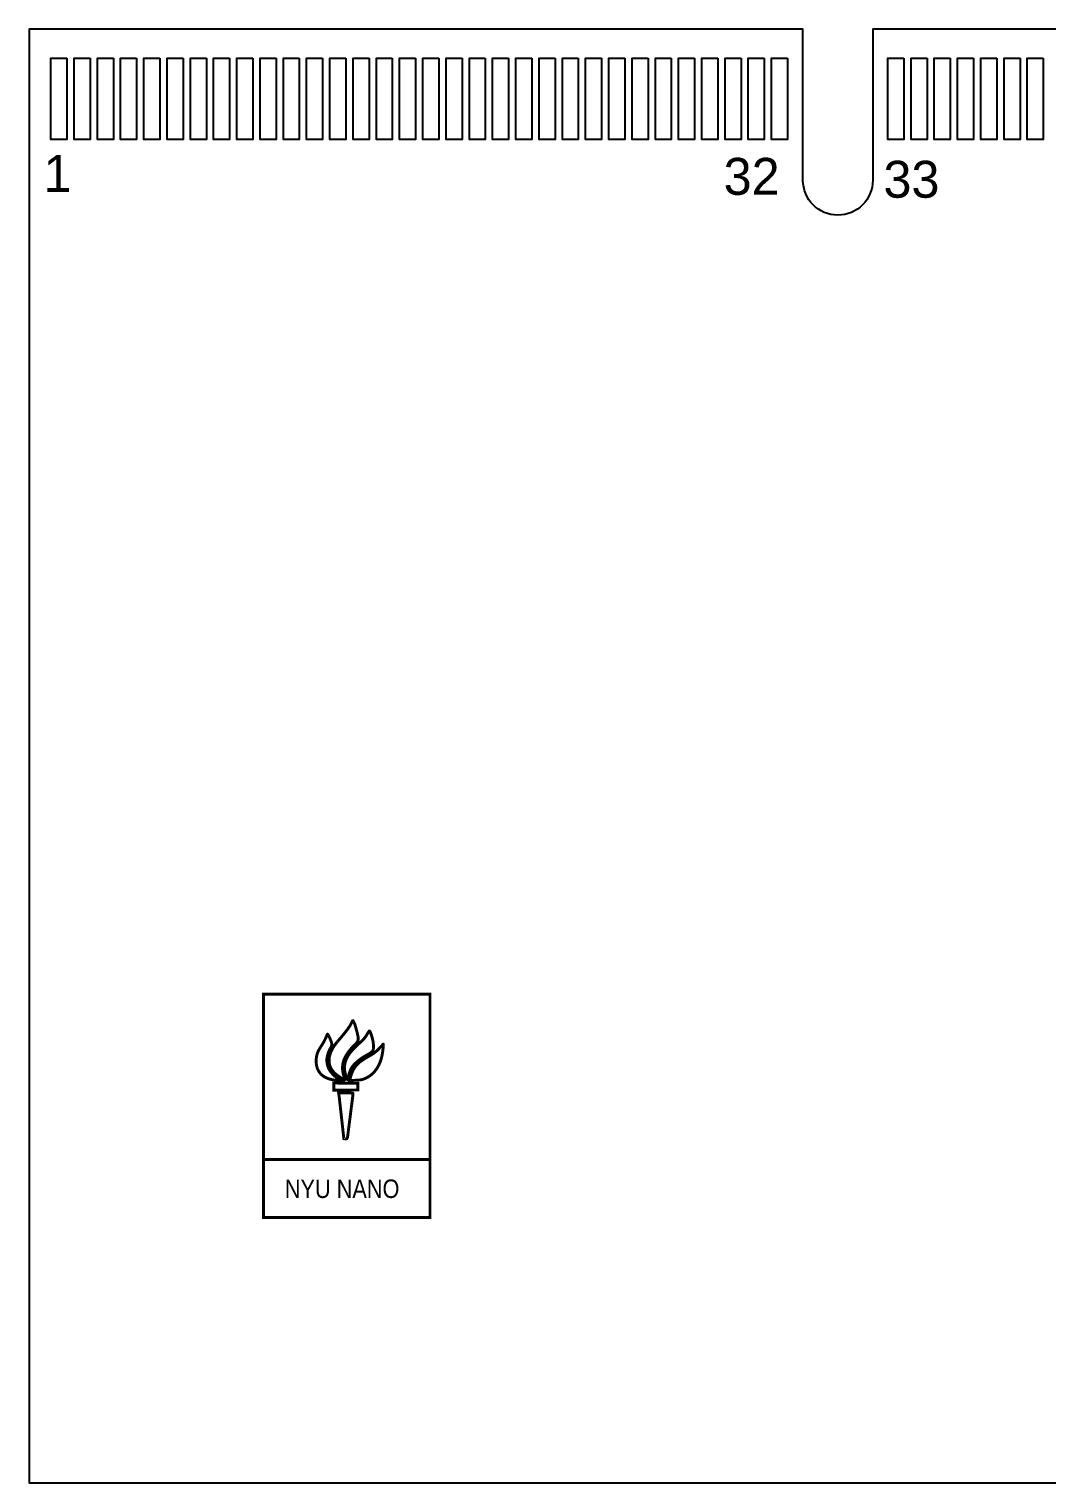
# Model space of a CAD drawing. Extents: x 0 to 119, y -50 to 0.
# Drawn here: x 0 to 35, y -50 to 0 of the extents above; entities that cross this region are included whole.
import ezdxf

# ---------------------------------------------------------------- set-up
doc = ezdxf.new("R2010")
doc.units = 0
doc.header["$MEASUREMENT"] = 0
for name, color, linetype in [('OUTLINE', 1, 'CONTINUOUS'), ('PINS', 80, 'CONTINUOUS'), ('SILKSCREEN', 7, 'CONTINUOUS')]:
    doc.layers.add(name, color=color, linetype=linetype)

msp = doc.modelspace()

# ---------------------------------------------------------------- linework, layer by layer
at = {"layer": 'OUTLINE'}
msp.add_lwpolyline([(119.3, 0), (95.88, 0), (95.88, -5.2, -1), (93.48, -5.2), (93.48, 0), (66.85, 0), (66.85, -6.4), (52.45, -6.4), (52.45, 0), (29.03, 0), (29.03, -5.2, -1), (26.63, -5.2), (26.63, 0), (0, 0), (0, -50), (119.3, -50)], format="xyb", close=True, dxfattribs=at)
at = {"layer": 'PINS'}
for points in [[(1.3, -1), (1.3, -3.8), (0.75, -3.8), (0.75, -1)], [(2.1, -1), (2.1, -3.8), (1.55, -3.8), (1.55, -1)], [(2.9, -1), (2.9, -3.8), (2.35, -3.8), (2.35, -1)], [(3.7, -1), (3.7, -3.8), (3.15, -3.8), (3.15, -1)], [(4.5, -1), (4.5, -3.8), (3.95, -3.8), (3.95, -1)], [(5.3, -1), (5.3, -3.8), (4.75, -3.8), (4.75, -1)], [(6.1, -1), (6.1, -3.8), (5.55, -3.8), (5.55, -1)], [(6.9, -1), (6.9, -3.8), (6.35, -3.8), (6.35, -1)], [(7.7, -1), (7.7, -3.8), (7.15, -3.8), (7.15, -1)], [(8.5, -1), (8.5, -3.8), (7.95, -3.8), (7.95, -1)], [(9.3, -1), (9.3, -3.8), (8.75, -3.8), (8.75, -1)], [(10.1, -1), (10.1, -3.8), (9.55, -3.8), (9.55, -1)], [(10.9, -1), (10.9, -3.8), (10.35, -3.8), (10.35, -1)], [(11.7, -1), (11.7, -3.8), (11.15, -3.8), (11.15, -1)], [(12.5, -1), (12.5, -3.8), (11.95, -3.8), (11.95, -1)], [(13.3, -1), (13.3, -3.8), (12.75, -3.8), (12.75, -1)], [(14.1, -1), (14.1, -3.8), (13.55, -3.8), (13.55, -1)], [(14.9, -1), (14.9, -3.8), (14.35, -3.8), (14.35, -1)], [(15.7, -1), (15.7, -3.8), (15.15, -3.8), (15.15, -1)], [(16.5, -1), (16.5, -3.8), (15.95, -3.8), (15.95, -1)], [(17.3, -1), (17.3, -3.8), (16.75, -3.8), (16.75, -1)], [(18.1, -1), (18.1, -3.8), (17.55, -3.8), (17.55, -1)], [(18.9, -1), (18.9, -3.8), (18.35, -3.8), (18.35, -1)], [(19.7, -1), (19.7, -3.8), (19.15, -3.8), (19.15, -1)], [(20.5, -1), (20.5, -3.8), (19.95, -3.8), (19.95, -1)], [(21.3, -1), (21.3, -3.8), (20.75, -3.8), (20.75, -1)], [(22.1, -1), (22.1, -3.8), (21.55, -3.8), (21.55, -1)], [(22.9, -1), (22.9, -3.8), (22.35, -3.8), (22.35, -1)], [(23.7, -1), (23.7, -3.8), (23.15, -3.8), (23.15, -1)], [(24.5, -1), (24.5, -3.8), (23.95, -3.8), (23.95, -1)], [(25.3, -1), (25.3, -3.8), (24.75, -3.8), (24.75, -1)], [(26.1, -1), (26.1, -3.8), (25.55, -3.8), (25.55, -1)], [(30.1, -1), (30.1, -3.8), (29.55, -3.8), (29.55, -1)], [(30.9, -1), (30.9, -3.8), (30.35, -3.8), (30.35, -1)], [(31.7, -1), (31.7, -3.8), (31.15, -3.8), (31.15, -1)], [(32.5, -1), (32.5, -3.8), (31.95, -3.8), (31.95, -1)], [(33.3, -1), (33.3, -3.8), (32.75, -3.8), (32.75, -1)], [(34.1, -1), (34.1, -3.8), (33.55, -3.8), (33.55, -1)], [(34.9, -1), (34.9, -3.8), (34.35, -3.8), (34.35, -1)]]:
    msp.add_lwpolyline(points, close=True, dxfattribs=at)
at = {"layer": 'SILKSCREEN'}
for points in [[(8.068, -36.032, 0.1, 0.1, 0), (8.068, -38.874, 0.1, 0.1, 0), (13.796, -38.874, 0.1, 0.1, 0), (13.796, -33.191, 0.1, 0.1, 0), (8.068, -33.191, 0.1, 0.1, 0), (8.068, -36.032, 0.1, 0.1, 0)], [(11.183, -34.167, 0.1, 0.1, -0.048169), (11.222, -34.265, 0.1, 0.1, -0.008871), (11.273, -34.452, 0.1, 0.1, -0.008531), (11.318, -34.641, 0.1, 0.1, -0.05383), (11.328, -34.74, 0.1, 0.1, -0.077187), (11.322, -34.781, 0.1, 0.1, -0.066828), (11.303, -34.822, 0.1, 0.1, -0.043101), (11.266, -34.868, 0.1, 0.1, -0.01227), (11.202, -34.935, 0.1, 0.1, 0.022785), (11.08, -35.065, 0.1, 0.1, 0.023003), (10.971, -35.206, 0.1, 0.1, 0.024422), (10.884, -35.344, 0.1, 0.1, 0.044443), (10.829, -35.465, 0.1, 0.1, 0.047111), (10.797, -35.591, 0.1, 0.1, 0.037691), (10.787, -35.73, 0.1, 0.1, 0.037525), (10.798, -35.87, 0.1, 0.1, 0.045362), (10.829, -35.998, 0.1, 0.1, -0.00754), (10.845, -36.046, 0.1, 0.1, -0.011808), (10.857, -36.088, 0.1, 0.1, -0.005987), (10.866, -36.123, 0.1, 0.1, -0.259721), (10.864, -36.13, 0.1, 0.1, -0.346369), (10.837, -36.134, 0.1, 0.1, -0.007139), (10.715, -36.057, 0.1, 0.1, -0.01591), (10.596, -35.974, 0.1, 0.1, -0.035598), (10.512, -35.902, 0.1, 0.1, -0.040221), (10.424, -35.799, 0.1, 0.1, -0.0578), (10.366, -35.695, 0.1, 0.1, -0.058815), (10.334, -35.582, 0.1, 0.1, -0.043565), (10.324, -35.452, 0.1, 0.1, -0.061452), (10.344, -35.304, 0.1, 0.1, -0.042944), (10.401, -35.145, 0.1, 0.1, -0.038827), (10.492, -34.982, 0.1, 0.1, -0.030876), (10.614, -34.821, 0.1, 0.1, 0.003888), (10.801, -34.599, 0.1, 0.1, 0.01035), (10.929, -34.438, 0.1, 0.1, 0.014195), (11.019, -34.313, 0.1, 0.1, 0.034798), (11.075, -34.216, 0.1, 0.1, -0.003792), (11.098, -34.17, 0.1, 0.1, -0.006135), (11.118, -34.131, 0.1, 0.1, -0.001671), (11.137, -34.098, 0.1, 0.1, -0.273649), (11.14, -34.096, 0.1, 0.1, -0.258348), (11.143, -34.098, 0.1, 0.1, -0.004342), (11.155, -34.117, 0.1, 0.1, -0.009931), (11.168, -34.14, 0.1, 0.1, -0.006292), (11.183, -34.167, 0.1, 0.1, 0)], [(11.765, -34.555, 0.1, 0.1, -0.030352), (11.82, -34.738, 0.1, 0.1, -0.037494), (11.848, -34.913, 0.1, 0.1, -0.041676), (11.848, -35.062, 0.1, 0.1, -0.132505), (11.815, -35.154, 0.1, 0.1, -0.07983), (11.791, -35.179, 0.1, 0.1, -0.012929), (11.736, -35.217, 0.1, 0.1, -0.013981), (11.669, -35.259, 0.1, 0.1, -0.011891), (11.596, -35.3, 0.1, 0.1, 0.029815), (11.443, -35.393, 0.1, 0.1, 0.02654), (11.296, -35.507, 0.1, 0.1, 0.027684), (11.172, -35.626, 0.1, 0.1, 0.054731), (11.091, -35.736, 0.1, 0.1, 0.029762), (11.067, -35.782, 0.1, 0.1, 0.01371), (11.042, -35.844, 0.1, 0.1, 0.013523), (11.019, -35.911, 0.1, 0.1, 0.018245), (11.002, -35.972, 0.1, 0.1, -0.004595), (10.989, -36.028, 0.1, 0.1, -0.006816), (10.976, -36.077, 0.1, 0.1, -0.003373), (10.964, -36.117, 0.1, 0.1, -0.124916), (10.959, -36.126, 0.1, 0.1, -0.528122), (10.954, -36.125, 0.1, 0.1, -0.006475), (10.937, -36.086, 0.1, 0.1, -0.012056), (10.919, -36.036, 0.1, 0.1, -0.006846), (10.898, -35.976, 0.1, 0.1, -0.016085), (10.873, -35.889, 0.1, 0.1, -0.029553), (10.86, -35.817, 0.1, 0.1, -0.030828), (10.855, -35.747, 0.1, 0.1, -0.019367), (10.858, -35.664, 0.1, 0.1, -0.069067), (10.9, -35.464, 0.1, 0.1, -0.063453), (10.996, -35.277, 0.1, 0.1, -0.044828), (11.166, -35.072, 0.1, 0.1, -0.015439), (11.446, -34.806, 0.1, 0.1, 0.026291), (11.492, -34.761, 0.1, 0.1, 0.015386), (11.542, -34.702, 0.1, 0.1, 0.01536), (11.588, -34.641, 0.1, 0.1, 0.025121), (11.623, -34.585, 0.1, 0.1, -0.009739), (11.652, -34.537, 0.1, 0.1, -0.014788), (11.679, -34.496, 0.1, 0.1, -0.009373), (11.703, -34.463, 0.1, 0.1, -0.234511), (11.712, -34.458, 0.1, 0.1, -0.253466), (11.721, -34.463, 0.1, 0.1, -0.018708), (11.735, -34.487, 0.1, 0.1, -0.022414), (11.75, -34.518, 0.1, 0.1, -0.014893), (11.765, -34.555, 0.1, 0.1, 0)], [(10.413, -34.881, 0.1, 0.1, -0.053506), (10.417, -34.92, 0.1, 0.1, -0.055887), (10.411, -34.959, 0.1, 0.1, -0.046249), (10.396, -35, 0.1, 0.1, -0.022514), (10.37, -35.051, 0.1, 0.1, 0.082132), (10.259, -35.343, 0.1, 0.1, 0.111907), (10.267, -35.624, 0.1, 0.1, 0.109041), (10.395, -35.879, 0.1, 0.1, 0.074993), (10.635, -36.098, 0.1, 0.1, 0), (10.723, -36.157, 0.1, 0.1, 0), (10.624, -36.156, 0.1, 0.1, -0.036891), (10.509, -36.147, 0.1, 0.1, -0.026828), (10.384, -36.121, 0.1, 0.1, -0.027042), (10.264, -36.083, 0.1, 0.1, -0.040929), (10.165, -36.035, 0.1, 0.1, -0.066937), (10.041, -35.938, 0.1, 0.1, -0.072734), (9.951, -35.814, 0.1, 0.1, -0.068932), (9.897, -35.664, 0.1, 0.1, -0.051957), (9.879, -35.489, 0.1, 0.1, -0.033894), (9.888, -35.355, 0.1, 0.1, -0.047351), (9.916, -35.239, 0.1, 0.1, -0.042459), (9.967, -35.12, 0.1, 0.1, -0.021152), (10.051, -34.979, 0.1, 0.1, 0.010328), (10.119, -34.871, 0.1, 0.1, 0.016316), (10.172, -34.775, 0.1, 0.1, 0.017765), (10.215, -34.682, 0.1, 0.1, 0.016146), (10.254, -34.583, 0.1, 0.1, -0.192371), (10.265, -34.57, 0.1, 0.1, -0.340871), (10.279, -34.572, 0.1, 0.1, -0.064001), (10.298, -34.601, 0.1, 0.1, -0.006741), (10.335, -34.674, 0.1, 0.1, -0.010983), (10.361, -34.731, 0.1, 0.1, -0.010232), (10.385, -34.791, 0.1, 0.1, -0.010267), (10.404, -34.844, 0.1, 0.1, -0.03382), (10.413, -34.881, 0.1, 0.1, 0)], [(12.18, -35.074, 0.1, 0.1, -0.044439), (12.118, -35.412, 0.1, 0.1, -0.062761), (12, -35.694, 0.1, 0.1, -0.070238), (11.829, -35.914, 0.1, 0.1, -0.078113), (11.609, -36.069, 0.1, 0.1, -0.019978), (11.523, -36.107, 0.1, 0.1, -0.038062), (11.451, -36.129, 0.1, 0.1, -0.032444), (11.369, -36.143, 0.1, 0.1, -0.010852), (11.248, -36.152, 0.1, 0.1, 0), (11.032, -36.163, 0.1, 0.1, 0), (11.047, -36.097, 0.1, 0.1, -0.045786), (11.134, -35.843, 0.1, 0.1, -0.071611), (11.256, -35.648, 0.1, 0.1, -0.063944), (11.44, -35.481, 0.1, 0.1, -0.029378), (11.716, -35.311, 0.1, 0.1, 0.015984), (11.815, -35.254, 0.1, 0.1, 0.023868), (11.897, -35.197, 0.1, 0.1, 0.024915), (11.971, -35.135, 0.1, 0.1, 0.019847), (12.044, -35.061, 0.1, 0.1, -0.002601), (12.096, -35.004, 0.1, 0.1, -0.004106), (12.141, -34.957, 0.1, 0.1, -0.001108), (12.18, -34.916, 0.1, 0.1, -0.156408), (12.186, -34.913, 0.1, 0.1, -0.476001), (12.19, -34.916, 0.1, 0.1, -0.002998), (12.188, -34.96, 0.1, 0.1, -0.008504), (12.185, -35.012, 0.1, 0.1, -0.004992), (12.18, -35.074, 0.1, 0.1, 0)], [(11.317, -36.372, 0.1, 0.1, 0), (11.317, -36.485, 0.1, 0.1, 0), (10.491, -36.497, 0.1, 0.1, 0), (10.491, -36.246, 0.1, 0.1, 0), (11.317, -36.258, 0.1, 0.1, 0), (11.317, -36.372, 0.1, 0.1, 0)], [(11.147, -36.603, 0.1, 0.1, -0.03157), (11.144, -36.654, 0.1, 0.1, 0), (11.055, -37.357, 0.1, 0.1, 0), (10.966, -38.053, 0.1, 0.1, -0.023396), (10.954, -38.121, 0.1, 0.1, -0.065749), (10.945, -38.144, 0.1, 0.1, -0.110887), (10.932, -38.16, 0.1, 0.1, -0.10581), (10.913, -38.169, 0.1, 0.1, -0.056097), (10.886, -38.172, 0.1, 0.1, -0.010516), (10.865, -38.171, 0.1, 0.1, -0.017385), (10.847, -38.17, 0.1, 0.1, -0.011515), (10.832, -38.168, 0.1, 0.1, -0.368751), (10.83, -38.165, 0.1, 0.1, 0.027688), (10.828, -38.124, 0.1, 0.1, 0), (10.749, -37.414, 0.1, 0.1, 0), (10.671, -36.717, 0.1, 0.1, 0.016325), (10.661, -36.649, 0.1, 0.1, 0), (10.65, -36.587, 0.1, 0.1, 0), (10.899, -36.587, 0.1, 0.1, -0.005939), (10.994, -36.588, 0.1, 0.1, -0.009875), (11.074, -36.591, 0.1, 0.1, -0.003866), (11.141, -36.596, 0.1, 0.1, -0.391342), (11.147, -36.603, 0.1, 0.1, 0)], [(8.068, -38.874, 0.1, 0.1, 0), (8.068, -40.874, 0.1, 0.1, 0), (13.796, -40.874, 0.1, 0.1, 0), (13.796, -38.874, 0.1, 0.1, 0)]]:
    msp.add_lwpolyline(points, format="xyseb", dxfattribs=at)

# ---------------------------------------------------------------- texts
for s, height, width, p in [('1', 1.27, 1.02, (0.5, -5.6)), ('32', 1.27, 1.02, (23.9, -5.7)), ('33', 1.27, 1.02, (29.4, -5.8)), ('NYU NANO', 0.635, 0.88, (8.8, -40.2))]:
    msp.add_text(s, height=height, dxfattribs=dict(at, width=width)).set_placement(p)

doc.saveas('drawing.dxf')
